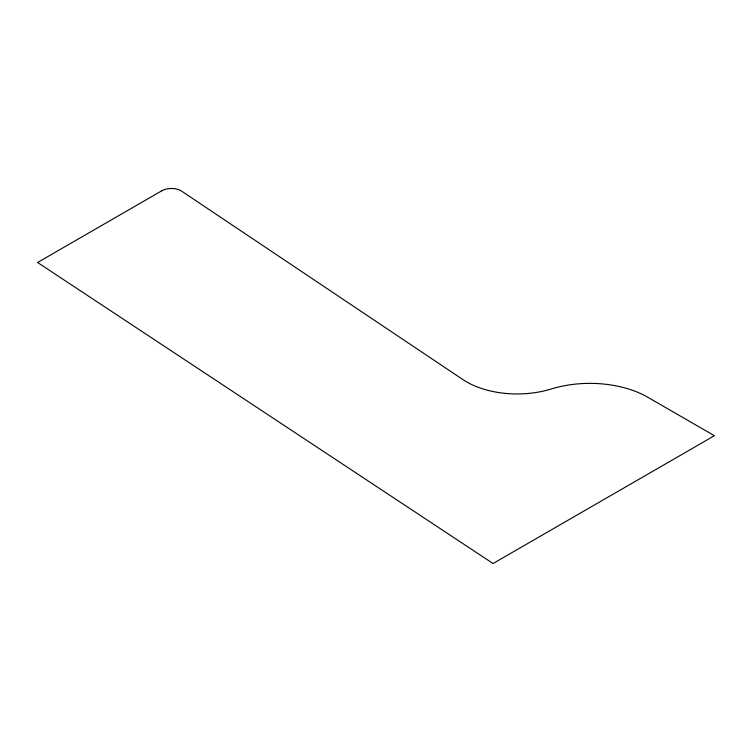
<?xml version="1.0" encoding="UTF-8"?>
<svg xmlns="http://www.w3.org/2000/svg" width="752" height="752" viewBox="0 0 752 752"><rect width="100%" height="100%" fill="white"/><g stroke="black" fill="none" stroke-linecap="round" stroke-linejoin="round"><path stroke-width="1.13" d="M161.793 190.782L37.6 262.486L493.049 563.511L714.4 435.718L647.651 397.178A81.667 47.15 0 0 0 553.387 388.352L549.054 389.602A71.459 41.257 0 0 1 463.279 379.835L181.73 191.205A13.611 7.858 0 0 0 161.793 190.782"/></g></svg>
